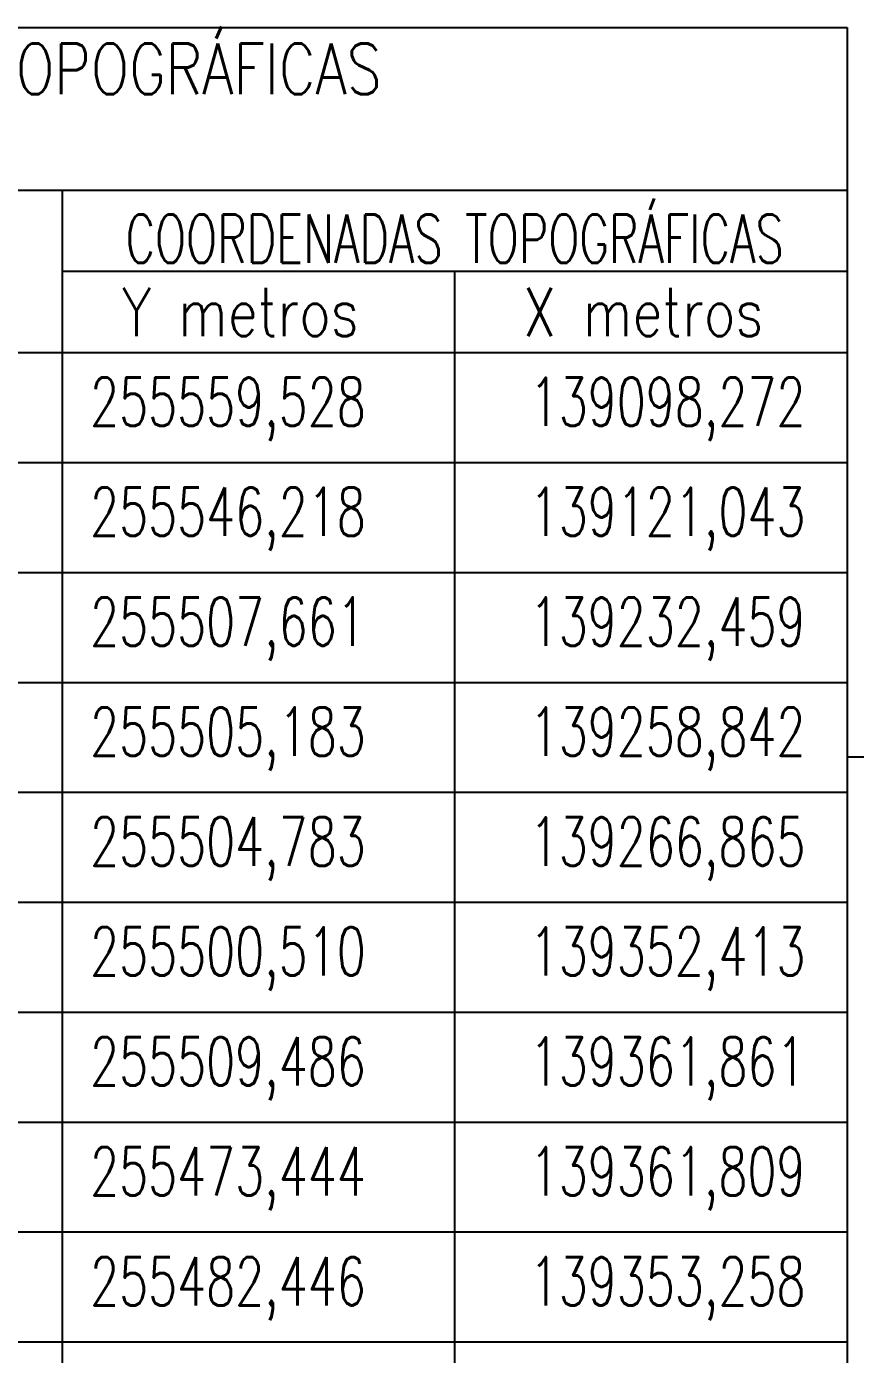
# Model space of a CAD drawing. Header units: millimetres. Extents: x 138869 to 139962, y 254956 to 255969.
# Drawn here: x 139000.5 to 139038.2, y 255272.8 to 255333.2 of the extents above; entities that cross this region are included whole.
import ezdxf
from ezdxf.enums import TextEntityAlignment as Align

# ---------------------------------------------------------------- set-up
doc = ezdxf.new("R2010")
doc.units = ezdxf.units.MM
doc.layers.add('malha coordenadas', color=1, linetype='Continuous')
doc.layers.add('Tabela', color=7, linetype='Continuous')
doc.styles.add('STYLE1', font='simplex.shx', dxfattribs={"width": 0.8, "height": 1.5})
doc.styles.add('STYLE2', font='simplex.shx', dxfattribs={"width": 0.8, "height": 2.5})

msp = doc.modelspace()

# ---------------------------------------------------------------- linework, layer by layer
at = {"layer": 'malha coordenadas'}
msp.add_line((139037.862, 255300), (139076.72, 255300), dxfattribs=at)
at = {"layer": 'Tabela', "color": 3}
for p, q in [((138912.198, 255333.18), (139037.862, 255333.18)), ((139037.862, 255333.18), (139037.862, 255208.396)), ((138912.198, 255325.788), (139037.862, 255325.788)), ((139002.15, 255325.788), (139002.15, 255208.396)), ((139002.15, 255322.092), (139037.862, 255322.092)), ((139020.006, 255322.092), (139020.006, 255208.396)), ((138912.198, 255318.396), (139037.862, 255318.396)), ((138912.198, 255318.396), (139037.862, 255318.396))]:
    msp.add_line(p, q, dxfattribs=at)
at = {"layer": 'Tabela', "color": 1}
for p, q in [((138912.198, 255313.396), (139037.862, 255313.396)), ((138912.198, 255308.396), (139037.862, 255308.396)), ((138912.198, 255303.396), (139037.862, 255303.396)), ((138912.198, 255298.396), (139037.862, 255298.396)), ((138912.198, 255293.396), (139037.862, 255293.396)), ((138912.198, 255288.396), (139037.862, 255288.396)), ((138912.198, 255283.396), (139037.862, 255283.396)), ((138912.198, 255278.396), (139037.862, 255278.396)), ((138912.198, 255273.396), (139037.862, 255273.396))]:
    msp.add_line(p, q, dxfattribs=at)

# ---------------------------------------------------------------- texts
at = {"layer": 'Tabela', "color": 5, "style": 'STYLE2', "width": 0.8}
msp.add_text('TABELA DE AZIMUTES, DISTÂNCIAS E COORDENADAS TOPOGRÁFICAS ', height=2.31, dxfattribs=at).set_placement((138975.978, 255331.332), align=Align.MIDDLE)
at = {"layer": 'Tabela', "color": 4, "style": 'STYLE1'}
for s, width, p in [('COORDENADAS TOPOGRÁFICAS', 0.68, (139020.006, 255323.94)), ('Y metros', 0.8, (139010.259, 255320.244)), ('X metros', 0.8, (139028.59, 255320.244))]:
    msp.add_text(s, height=2.2, dxfattribs=dict(at, width=width)).set_placement(p, align=Align.MIDDLE)
at = {"layer": 'Tabela', "style": 'STYLE1', "width": 0.7}
for s, p in [('255559,528', (139009.694, 255315.821)), ('139098,272', (139029.694, 255315.821)), ('255546,218', (139009.694, 255310.821)), ('139121,043', (139029.694, 255310.821)), ('255507,661', (139009.694, 255305.821)), ('139232,459', (139029.694, 255305.821)), ('255505,183', (139009.694, 255300.821)), ('139258,842', (139029.694, 255300.821)), ('255504,783', (139009.694, 255295.821)), ('139266,865', (139029.694, 255295.821)), ('255500,510', (139009.694, 255290.821)), ('139352,413', (139029.694, 255290.821)), ('255509,486', (139009.694, 255285.821)), ('139361,861', (139029.694, 255285.821)), ('255473,444', (139009.694, 255280.821)), ('139361,809', (139029.694, 255280.821)), ('255482,446', (139009.694, 255275.821)), ('139353,258', (139029.694, 255275.821))]:
    msp.add_text(s, height=2.2, dxfattribs=at).set_placement(p, align=Align.MIDDLE)

doc.saveas('drawing.dxf')
